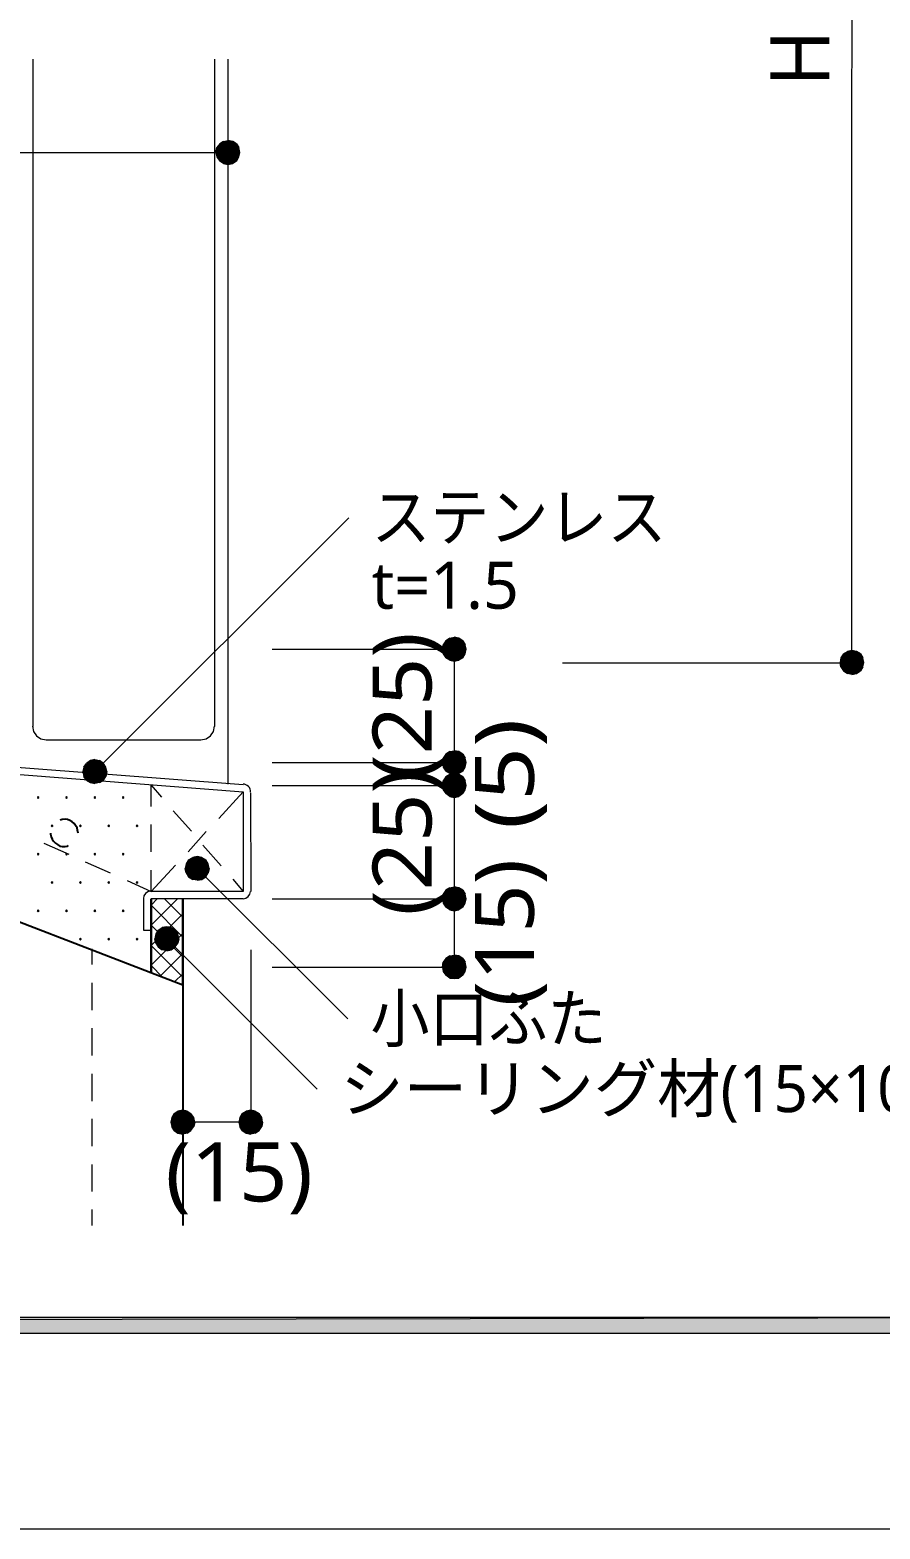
# Model space of a CAD drawing. Header units: millimetres. Extents: x 0 to 420, y 0 to 297.
# Drawn here: x 336.4 to 373.9, y 157 to 223.1 of the extents above; entities that cross this region are included whole.
import ezdxf
from ezdxf.enums import TextEntityAlignment as Align

# ---------------------------------------------------------------- set-up
doc = ezdxf.new("R2010")
doc.units = ezdxf.units.MM
doc.styles.add('kst32b', font='NotoSansJP-Variable.ttf')

msp = doc.modelspace()

# ---------------------------------------------------------------- hatches: boundary and pattern name
h = msp.add_hatch(color=7)
h.paths.add_polyline_path([(344.805, 218.038), (344.678, 217.868), (345.165, 217.657), (344.805, 218.038)])
h.paths.add_polyline_path([(344.678, 217.868), (345.165, 217.657), (344.636, 217.657), (344.678, 217.868)])
h.paths.add_polyline_path([(345.165, 217.657), (344.636, 217.657), (344.678, 217.466), (345.165, 217.657)])
h = msp.add_hatch(color=7)
h.paths.add_polyline_path([(345.377, 218.144), (345.165, 218.186), (345.165, 217.657), (345.377, 218.144)])
h.paths.add_polyline_path([(345.165, 218.186), (345.165, 217.657), (344.974, 218.144), (345.165, 218.186)])
h.paths.add_polyline_path([(345.165, 217.657), (344.974, 218.144), (344.805, 218.038), (345.165, 217.657)])
h = msp.add_hatch(color=7)
h.paths.add_polyline_path([(345.694, 217.657), (345.652, 217.868), (345.165, 217.657), (345.694, 217.657)])
h.paths.add_polyline_path([(345.652, 217.868), (345.165, 217.657), (345.546, 218.038), (345.652, 217.868)])
h.paths.add_polyline_path([(345.165, 217.657), (345.546, 218.038), (345.377, 218.144), (345.165, 217.657)])
h = msp.add_hatch(color=7)
h.paths.add_polyline_path([(344.678, 217.466), (344.805, 217.276), (345.165, 217.657), (344.678, 217.466)])
h.paths.add_polyline_path([(344.805, 217.276), (345.165, 217.657), (344.974, 217.17), (344.805, 217.276)])
h.paths.add_polyline_path([(345.165, 217.657), (344.974, 217.17), (345.165, 217.128), (345.165, 217.657)])
h = msp.add_hatch(color=7)
h.paths.add_polyline_path([(345.165, 217.128), (345.377, 217.17), (345.165, 217.657), (345.165, 217.128)])
h.paths.add_polyline_path([(345.377, 217.17), (345.165, 217.657), (345.546, 217.276), (345.377, 217.17)])
h.paths.add_polyline_path([(345.165, 217.657), (345.546, 217.276), (345.652, 217.466), (345.165, 217.657)])
for points in [[(345.652, 217.466), (345.694, 217.657), (345.165, 217.657), (345.652, 217.466)], [(355.621, 195.559), (355.663, 195.771), (355.134, 195.771), (355.621, 195.559)], [(372.872, 195.665), (372.66, 195.707), (372.66, 195.178), (372.872, 195.665)], [(339.788, 190.563), (339.683, 190.733), (339.302, 190.373), (339.788, 190.563)], [(355.621, 190.563), (355.663, 190.775), (355.134, 190.775), (355.621, 190.563)], [(355.621, 189.569), (355.663, 189.759), (355.134, 189.759), (355.621, 189.569)], [(336.804, 189.272), (336.783, 189.251), (336.762, 189.23), (336.783, 189.209), (336.804, 189.188), (336.825, 189.209), (336.846, 189.23), (336.825, 189.251), (336.804, 189.272)], [(338.053, 189.272), (338.032, 189.251), (338.011, 189.23), (338.032, 189.209), (338.053, 189.188), (338.074, 189.209), (338.095, 189.23), (338.074, 189.251), (338.053, 189.272)], [(339.302, 189.272), (339.28, 189.251), (339.259, 189.23), (339.28, 189.209), (339.302, 189.188), (339.323, 189.209), (339.344, 189.23), (339.323, 189.251), (339.302, 189.272)], [(340.551, 189.272), (340.529, 189.251), (340.508, 189.23), (340.529, 189.209), (340.551, 189.188), (340.572, 189.209), (340.593, 189.23), (340.572, 189.251), (340.551, 189.272)], [(337.418, 188.023), (337.397, 188.002), (337.376, 187.981), (337.397, 187.96), (337.418, 187.939), (337.439, 187.96), (337.46, 187.981), (337.439, 188.002), (337.418, 188.023)], [(338.667, 188.023), (338.646, 188.002), (338.624, 187.981), (338.646, 187.96), (338.667, 187.939), (338.688, 187.96), (338.709, 187.981), (338.688, 188.002), (338.667, 188.023)], [(339.916, 188.023), (339.894, 188.002), (339.873, 187.981), (339.894, 187.96), (339.916, 187.939), (339.937, 187.96), (339.958, 187.981), (339.937, 188.002), (339.916, 188.023)], [(341.164, 188.023), (341.143, 188.002), (341.122, 187.981), (341.143, 187.96), (341.164, 187.939), (341.186, 187.96), (341.207, 187.981), (341.186, 188.002), (341.164, 188.023)], [(336.804, 186.775), (336.783, 186.754), (336.762, 186.732), (336.783, 186.711), (336.804, 186.69), (336.825, 186.711), (336.846, 186.732), (336.825, 186.754), (336.804, 186.775)], [(338.053, 186.775), (338.032, 186.754), (338.011, 186.732), (338.032, 186.711), (338.053, 186.69), (338.074, 186.711), (338.095, 186.732), (338.074, 186.754), (338.053, 186.775)], [(339.302, 186.775), (339.28, 186.754), (339.259, 186.732), (339.28, 186.711), (339.302, 186.69), (339.323, 186.711), (339.344, 186.732), (339.323, 186.754), (339.302, 186.775)], [(340.551, 186.775), (340.529, 186.754), (340.508, 186.732), (340.529, 186.711), (340.551, 186.69), (340.572, 186.711), (340.593, 186.732), (340.572, 186.754), (340.551, 186.775)], [(344.022, 185.611), (344.191, 185.737), (343.81, 186.097), (344.022, 185.611)], [(337.418, 185.526), (337.397, 185.505), (337.376, 185.483), (337.397, 185.462), (337.418, 185.441), (337.439, 185.462), (337.46, 185.483), (337.439, 185.505), (337.418, 185.526)], [(338.667, 185.526), (338.646, 185.505), (338.624, 185.483), (338.646, 185.462), (338.667, 185.441), (338.688, 185.462), (338.709, 185.483), (338.688, 185.505), (338.667, 185.526)], [(339.916, 185.526), (339.894, 185.505), (339.873, 185.483), (339.894, 185.462), (339.916, 185.441), (339.937, 185.462), (339.958, 185.483), (339.937, 185.505), (339.916, 185.526)], [(341.164, 185.526), (341.143, 185.505), (341.122, 185.483), (341.143, 185.462), (341.164, 185.441), (341.186, 185.462), (341.207, 185.483), (341.186, 185.505), (341.164, 185.526)], [(355.621, 184.573), (355.663, 184.764), (355.134, 184.764), (355.621, 184.573)], [(336.804, 184.277), (336.783, 184.256), (336.762, 184.235), (336.783, 184.213), (336.804, 184.192), (336.825, 184.213), (336.846, 184.235), (336.825, 184.256), (336.804, 184.277)], [(338.053, 184.277), (338.032, 184.256), (338.011, 184.235), (338.032, 184.213), (338.053, 184.192), (338.074, 184.213), (338.095, 184.235), (338.074, 184.256), (338.053, 184.277)], [(339.302, 184.277), (339.28, 184.256), (339.259, 184.235), (339.28, 184.213), (339.302, 184.192), (339.323, 184.213), (339.344, 184.235), (339.323, 184.256), (339.302, 184.277)], [(340.551, 184.277), (340.529, 184.256), (340.508, 184.235), (340.529, 184.213), (340.551, 184.192), (340.572, 184.213), (340.593, 184.235), (340.572, 184.256), (340.551, 184.277)], [(338.667, 183.028), (338.646, 183.007), (338.624, 182.986), (338.646, 182.965), (338.667, 182.944), (338.688, 182.965), (338.709, 182.986), (338.688, 183.007), (338.667, 183.028)], [(339.916, 183.028), (339.894, 183.007), (339.873, 182.986), (339.894, 182.965), (339.916, 182.944), (339.937, 182.965), (339.958, 182.986), (339.937, 183.007), (339.916, 183.028)], [(341.164, 183.028), (341.143, 183.007), (341.122, 182.986), (341.143, 182.965), (341.164, 182.944), (341.186, 182.965), (341.207, 182.986), (341.186, 183.007), (341.164, 183.028)], [(342.667, 182.52), (342.837, 182.647), (342.477, 183.007), (342.667, 182.52)], [(355.621, 181.568), (355.663, 181.758), (355.134, 181.758), (355.621, 181.568)], [(342.688, 175.133), (342.646, 174.921), (343.175, 174.921), (342.688, 175.133)], [(345.694, 175.133), (345.652, 174.921), (346.181, 174.921), (345.694, 175.133)]]:
    msp.add_hatch(color=7).paths.add_polyline_path(points)
h = msp.add_hatch(color=7)
h.paths.add_polyline_path([(355.346, 196.257), (355.134, 196.3), (355.134, 195.771), (355.346, 196.257)])
h.paths.add_polyline_path([(355.134, 196.3), (355.134, 195.771), (354.944, 196.257), (355.134, 196.3)])
h.paths.add_polyline_path([(355.134, 195.771), (354.944, 196.257), (354.775, 196.13), (355.134, 195.771)])
h = msp.add_hatch(color=7)
h.paths.add_polyline_path([(355.663, 195.771), (355.621, 195.961), (355.134, 195.771), (355.663, 195.771)])
h.paths.add_polyline_path([(355.621, 195.961), (355.134, 195.771), (355.515, 196.13), (355.621, 195.961)])
h.paths.add_polyline_path([(355.134, 195.771), (355.515, 196.13), (355.346, 196.257), (355.134, 195.771)])
h = msp.add_hatch(color=7)
h.paths.add_polyline_path([(354.775, 196.13), (354.647, 195.961), (355.134, 195.771), (354.775, 196.13)])
h.paths.add_polyline_path([(354.647, 195.961), (355.134, 195.771), (354.626, 195.771), (354.647, 195.961)])
h.paths.add_polyline_path([(355.134, 195.771), (354.626, 195.771), (354.647, 195.559), (355.134, 195.771)])
h = msp.add_hatch(color=7)
h.paths.add_polyline_path([(354.647, 195.559), (354.775, 195.389), (355.134, 195.771), (354.647, 195.559)])
h.paths.add_polyline_path([(354.775, 195.389), (355.134, 195.771), (354.944, 195.284), (354.775, 195.389)])
h.paths.add_polyline_path([(355.134, 195.771), (354.944, 195.284), (355.134, 195.241), (355.134, 195.771)])
h = msp.add_hatch(color=7)
h.paths.add_polyline_path([(355.134, 195.241), (355.346, 195.284), (355.134, 195.771), (355.134, 195.241)])
h.paths.add_polyline_path([(355.346, 195.284), (355.134, 195.771), (355.515, 195.389), (355.346, 195.284)])
h.paths.add_polyline_path([(355.134, 195.771), (355.515, 195.389), (355.621, 195.559), (355.134, 195.771)])
h = msp.add_hatch(color=7)
h.paths.add_polyline_path([(372.66, 195.707), (372.47, 195.665), (372.66, 195.178), (372.66, 195.707)])
h.paths.add_polyline_path([(372.47, 195.665), (372.66, 195.178), (372.3, 195.559), (372.47, 195.665)])
h.paths.add_polyline_path([(372.66, 195.178), (372.3, 195.559), (372.173, 195.389), (372.66, 195.178)])
h = msp.add_hatch(color=7)
h.paths.add_polyline_path([(373.189, 195.178), (373.147, 195.389), (372.66, 195.178), (373.189, 195.178)])
h.paths.add_polyline_path([(373.147, 195.389), (372.66, 195.178), (373.041, 195.559), (373.147, 195.389)])
h.paths.add_polyline_path([(372.66, 195.178), (373.041, 195.559), (372.872, 195.665), (372.66, 195.178)])
h = msp.add_hatch(color=7)
h.paths.add_polyline_path([(372.173, 195.389), (372.152, 195.178), (372.66, 195.178), (372.173, 195.389)])
h.paths.add_polyline_path([(372.152, 195.178), (372.66, 195.178), (372.173, 194.987), (372.152, 195.178)])
h.paths.add_polyline_path([(372.66, 195.178), (372.173, 194.987), (372.3, 194.818), (372.66, 195.178)])
h = msp.add_hatch(color=7)
h.paths.add_polyline_path([(372.3, 194.818), (372.47, 194.691), (372.66, 195.178), (372.3, 194.818)])
h.paths.add_polyline_path([(372.47, 194.691), (372.66, 195.178), (372.66, 194.649), (372.47, 194.691)])
h.paths.add_polyline_path([(372.66, 195.178), (372.66, 194.649), (372.872, 194.691), (372.66, 195.178)])
h = msp.add_hatch(color=7)
h.paths.add_polyline_path([(372.872, 194.691), (373.041, 194.818), (372.66, 195.178), (372.872, 194.691)])
h.paths.add_polyline_path([(373.041, 194.818), (372.66, 195.178), (373.147, 194.987), (373.041, 194.818)])
h.paths.add_polyline_path([(372.66, 195.178), (373.147, 194.987), (373.189, 195.178), (372.66, 195.178)])
h = msp.add_hatch(color=7)
h.paths.add_polyline_path([(354.775, 191.135), (354.647, 190.966), (355.134, 190.775), (354.775, 191.135)])
h.paths.add_polyline_path([(354.647, 190.966), (355.134, 190.775), (354.626, 190.775), (354.647, 190.966)])
h.paths.add_polyline_path([(355.134, 190.775), (354.626, 190.775), (354.647, 190.563), (355.134, 190.775)])
h = msp.add_hatch(color=7)
h.paths.add_polyline_path([(355.346, 191.262), (355.134, 191.283), (355.134, 190.775), (355.346, 191.262)])
h.paths.add_polyline_path([(355.134, 191.283), (355.134, 190.775), (354.944, 191.262), (355.134, 191.283)])
h.paths.add_polyline_path([(355.134, 190.775), (354.944, 191.262), (354.775, 191.135), (355.134, 190.775)])
h = msp.add_hatch(color=7)
h.paths.add_polyline_path([(355.663, 190.775), (355.621, 190.966), (355.134, 190.775), (355.663, 190.775)])
h.paths.add_polyline_path([(355.621, 190.966), (355.134, 190.775), (355.515, 191.135), (355.621, 190.966)])
h.paths.add_polyline_path([(355.134, 190.775), (355.515, 191.135), (355.346, 191.262), (355.134, 190.775)])
h = msp.add_hatch(color=7)
h.paths.add_polyline_path([(339.111, 190.86), (338.942, 190.733), (339.302, 190.373), (339.111, 190.86)])
h.paths.add_polyline_path([(338.942, 190.733), (339.302, 190.373), (338.815, 190.563), (338.942, 190.733)])
h.paths.add_polyline_path([(339.302, 190.373), (338.815, 190.563), (338.772, 190.373), (339.302, 190.373)])
h = msp.add_hatch(color=7)
h.paths.add_polyline_path([(338.772, 190.373), (338.815, 190.161), (339.302, 190.373), (338.772, 190.373)])
h.paths.add_polyline_path([(338.815, 190.161), (339.302, 190.373), (338.942, 189.992), (338.815, 190.161)])
h.paths.add_polyline_path([(339.302, 190.373), (338.942, 189.992), (339.111, 189.886), (339.302, 190.373)])
h = msp.add_hatch(color=7)
h.paths.add_polyline_path([(339.683, 190.733), (339.513, 190.86), (339.302, 190.373), (339.683, 190.733)])
h.paths.add_polyline_path([(339.513, 190.86), (339.302, 190.373), (339.302, 190.902), (339.513, 190.86)])
h.paths.add_polyline_path([(339.302, 190.373), (339.302, 190.902), (339.111, 190.86), (339.302, 190.373)])
h = msp.add_hatch(color=7)
h.paths.add_polyline_path([(339.111, 189.886), (339.302, 189.844), (339.302, 190.373), (339.111, 189.886)])
h.paths.add_polyline_path([(339.302, 189.844), (339.302, 190.373), (339.513, 189.886), (339.302, 189.844)])
h.paths.add_polyline_path([(339.302, 190.373), (339.513, 189.886), (339.683, 189.992), (339.302, 190.373)])
h = msp.add_hatch(color=7)
h.paths.add_polyline_path([(339.683, 189.992), (339.788, 190.161), (339.302, 190.373), (339.683, 189.992)])
h.paths.add_polyline_path([(339.788, 190.161), (339.302, 190.373), (339.831, 190.373), (339.788, 190.161)])
h.paths.add_polyline_path([(339.302, 190.373), (339.831, 190.373), (339.788, 190.563), (339.302, 190.373)])
h = msp.add_hatch(color=7)
h.paths.add_polyline_path([(354.647, 190.563), (354.775, 190.394), (355.134, 190.775), (354.647, 190.563)])
h.paths.add_polyline_path([(354.775, 190.394), (355.134, 190.775), (354.944, 190.288), (354.775, 190.394)])
h.paths.add_polyline_path([(355.134, 190.775), (354.944, 190.288), (355.134, 190.246), (355.134, 190.775)])
h = msp.add_hatch(color=7)
h.paths.add_polyline_path([(355.346, 190.246), (355.134, 190.288), (355.134, 189.759), (355.346, 190.246)])
h.paths.add_polyline_path([(355.134, 190.288), (355.134, 189.759), (354.944, 190.246), (355.134, 190.288)])
h.paths.add_polyline_path([(355.134, 189.759), (354.944, 190.246), (354.775, 190.14), (355.134, 189.759)])
h = msp.add_hatch(color=7)
h.paths.add_polyline_path([(355.134, 190.246), (355.346, 190.288), (355.134, 190.775), (355.134, 190.246)])
h.paths.add_polyline_path([(355.346, 190.288), (355.134, 190.775), (355.515, 190.394), (355.346, 190.288)])
h.paths.add_polyline_path([(355.134, 190.775), (355.515, 190.394), (355.621, 190.563), (355.134, 190.775)])
h = msp.add_hatch(color=7)
h.paths.add_polyline_path([(354.775, 190.14), (354.647, 189.971), (355.134, 189.759), (354.775, 190.14)])
h.paths.add_polyline_path([(354.647, 189.971), (355.134, 189.759), (354.626, 189.759), (354.647, 189.971)])
h.paths.add_polyline_path([(355.134, 189.759), (354.626, 189.759), (354.647, 189.569), (355.134, 189.759)])
h = msp.add_hatch(color=7)
h.paths.add_polyline_path([(354.647, 189.569), (354.775, 189.399), (355.134, 189.759), (354.647, 189.569)])
h.paths.add_polyline_path([(354.775, 189.399), (355.134, 189.759), (354.944, 189.272), (354.775, 189.399)])
h.paths.add_polyline_path([(355.134, 189.759), (354.944, 189.272), (355.134, 189.23), (355.134, 189.759)])
h = msp.add_hatch(color=7)
h.paths.add_polyline_path([(355.663, 189.759), (355.621, 189.971), (355.134, 189.759), (355.663, 189.759)])
h.paths.add_polyline_path([(355.621, 189.971), (355.134, 189.759), (355.515, 190.14), (355.621, 189.971)])
h.paths.add_polyline_path([(355.134, 189.759), (355.515, 190.14), (355.346, 190.246), (355.134, 189.759)])
h = msp.add_hatch(color=7)
h.paths.add_polyline_path([(355.134, 189.23), (355.346, 189.272), (355.134, 189.759), (355.134, 189.23)])
h.paths.add_polyline_path([(355.346, 189.272), (355.134, 189.759), (355.515, 189.399), (355.346, 189.272)])
h.paths.add_polyline_path([(355.134, 189.759), (355.515, 189.399), (355.621, 189.569), (355.134, 189.759)])
h = msp.add_hatch(color=7)
h.paths.add_polyline_path([(343.323, 186.309), (343.281, 186.097), (343.81, 186.097), (343.323, 186.309)])
h.paths.add_polyline_path([(343.281, 186.097), (343.81, 186.097), (343.323, 185.907), (343.281, 186.097)])
h.paths.add_polyline_path([(343.81, 186.097), (343.323, 185.907), (343.429, 185.737), (343.81, 186.097)])
h = msp.add_hatch(color=7)
h.paths.add_polyline_path([(343.81, 186.626), (343.62, 186.584), (343.81, 186.097), (343.81, 186.626)])
h.paths.add_polyline_path([(343.62, 186.584), (343.81, 186.097), (343.429, 186.478), (343.62, 186.584)])
h.paths.add_polyline_path([(343.81, 186.097), (343.429, 186.478), (343.323, 186.309), (343.81, 186.097)])
h = msp.add_hatch(color=7)
h.paths.add_polyline_path([(344.297, 186.309), (344.191, 186.478), (343.81, 186.097), (344.297, 186.309)])
h.paths.add_polyline_path([(344.191, 186.478), (343.81, 186.097), (344.022, 186.584), (344.191, 186.478)])
h.paths.add_polyline_path([(343.81, 186.097), (344.022, 186.584), (343.81, 186.626), (343.81, 186.097)])
h = msp.add_hatch(color=7)
h.paths.add_polyline_path([(344.191, 185.737), (344.297, 185.907), (343.81, 186.097), (344.191, 185.737)])
h.paths.add_polyline_path([(344.297, 185.907), (343.81, 186.097), (344.339, 186.097), (344.297, 185.907)])
h.paths.add_polyline_path([(343.81, 186.097), (344.339, 186.097), (344.297, 186.309), (343.81, 186.097)])
h = msp.add_hatch(color=7)
h.paths.add_polyline_path([(343.429, 185.737), (343.62, 185.611), (343.81, 186.097), (343.429, 185.737)])
h.paths.add_polyline_path([(343.62, 185.611), (343.81, 186.097), (343.81, 185.589), (343.62, 185.611)])
h.paths.add_polyline_path([(343.81, 186.097), (343.81, 185.589), (344.022, 185.611), (343.81, 186.097)])
h = msp.add_hatch(color=7)
h.paths.add_polyline_path([(354.775, 185.145), (354.647, 184.975), (355.134, 184.764), (354.775, 185.145)])
h.paths.add_polyline_path([(354.647, 184.975), (355.134, 184.764), (354.626, 184.764), (354.647, 184.975)])
h.paths.add_polyline_path([(355.134, 184.764), (354.626, 184.764), (354.647, 184.573), (355.134, 184.764)])
h = msp.add_hatch(color=7)
h.paths.add_polyline_path([(355.346, 185.251), (355.134, 185.293), (355.134, 184.764), (355.346, 185.251)])
h.paths.add_polyline_path([(355.134, 185.293), (355.134, 184.764), (354.944, 185.251), (355.134, 185.293)])
h.paths.add_polyline_path([(355.134, 184.764), (354.944, 185.251), (354.775, 185.145), (355.134, 184.764)])
h = msp.add_hatch(color=7)
h.paths.add_polyline_path([(355.663, 184.764), (355.621, 184.975), (355.134, 184.764), (355.663, 184.764)])
h.paths.add_polyline_path([(355.621, 184.975), (355.134, 184.764), (355.515, 185.145), (355.621, 184.975)])
h.paths.add_polyline_path([(355.134, 184.764), (355.515, 185.145), (355.346, 185.251), (355.134, 184.764)])
h = msp.add_hatch(color=7)
h.paths.add_polyline_path([(354.647, 184.573), (354.775, 184.404), (355.134, 184.764), (354.647, 184.573)])
h.paths.add_polyline_path([(354.775, 184.404), (355.134, 184.764), (354.944, 184.277), (354.775, 184.404)])
h.paths.add_polyline_path([(355.134, 184.764), (354.944, 184.277), (355.134, 184.235), (355.134, 184.764)])
h = msp.add_hatch(color=7)
h.paths.add_polyline_path([(355.134, 184.235), (355.346, 184.277), (355.134, 184.764), (355.134, 184.235)])
h.paths.add_polyline_path([(355.346, 184.277), (355.134, 184.764), (355.515, 184.404), (355.346, 184.277)])
h.paths.add_polyline_path([(355.134, 184.764), (355.515, 184.404), (355.621, 184.573), (355.134, 184.764)])
h = msp.add_hatch(color=7)
h.paths.add_polyline_path([(341.99, 183.219), (341.947, 183.007), (342.477, 183.007), (341.99, 183.219)])
h.paths.add_polyline_path([(341.947, 183.007), (342.477, 183.007), (341.99, 182.816), (341.947, 183.007)])
h.paths.add_polyline_path([(342.477, 183.007), (341.99, 182.816), (342.096, 182.647), (342.477, 183.007)])
h = msp.add_hatch(color=7)
h.paths.add_polyline_path([(342.477, 183.536), (342.265, 183.494), (342.477, 183.007), (342.477, 183.536)])
h.paths.add_polyline_path([(342.265, 183.494), (342.477, 183.007), (342.096, 183.388), (342.265, 183.494)])
h.paths.add_polyline_path([(342.477, 183.007), (342.096, 183.388), (341.99, 183.219), (342.477, 183.007)])
h = msp.add_hatch(color=7)
h.paths.add_polyline_path([(342.096, 182.647), (342.265, 182.52), (342.477, 183.007), (342.096, 182.647)])
h.paths.add_polyline_path([(342.265, 182.52), (342.477, 183.007), (342.477, 182.478), (342.265, 182.52)])
h.paths.add_polyline_path([(342.477, 183.007), (342.477, 182.478), (342.667, 182.52), (342.477, 183.007)])
h = msp.add_hatch(color=7)
h.paths.add_polyline_path([(342.963, 183.219), (342.837, 183.388), (342.477, 183.007), (342.963, 183.219)])
h.paths.add_polyline_path([(342.837, 183.388), (342.477, 183.007), (342.667, 183.494), (342.837, 183.388)])
h.paths.add_polyline_path([(342.477, 183.007), (342.667, 183.494), (342.477, 183.536), (342.477, 183.007)])
h = msp.add_hatch(color=7)
h.paths.add_polyline_path([(342.837, 182.647), (342.963, 182.816), (342.477, 183.007), (342.837, 182.647)])
h.paths.add_polyline_path([(342.963, 182.816), (342.477, 183.007), (343.006, 183.007), (342.963, 182.816)])
h.paths.add_polyline_path([(342.477, 183.007), (343.006, 183.007), (342.963, 183.219), (342.477, 183.007)])
h = msp.add_hatch(color=7)
h.paths.add_polyline_path([(354.775, 182.139), (354.647, 181.97), (355.134, 181.758), (354.775, 182.139)])
h.paths.add_polyline_path([(354.647, 181.97), (355.134, 181.758), (354.626, 181.758), (354.647, 181.97)])
h.paths.add_polyline_path([(355.134, 181.758), (354.626, 181.758), (354.647, 181.568), (355.134, 181.758)])
h = msp.add_hatch(color=7)
h.paths.add_polyline_path([(354.647, 181.568), (354.775, 181.398), (355.134, 181.758), (354.647, 181.568)])
h.paths.add_polyline_path([(354.775, 181.398), (355.134, 181.758), (354.944, 181.271), (354.775, 181.398)])
h.paths.add_polyline_path([(355.134, 181.758), (354.944, 181.271), (355.134, 181.25), (355.134, 181.758)])
h = msp.add_hatch(color=7)
h.paths.add_polyline_path([(355.346, 182.245), (355.134, 182.287), (355.134, 181.758), (355.346, 182.245)])
h.paths.add_polyline_path([(355.134, 182.287), (355.134, 181.758), (354.944, 182.245), (355.134, 182.287)])
h.paths.add_polyline_path([(355.134, 181.758), (354.944, 182.245), (354.775, 182.139), (355.134, 181.758)])
h = msp.add_hatch(color=7)
h.paths.add_polyline_path([(355.663, 181.758), (355.621, 181.97), (355.134, 181.758), (355.663, 181.758)])
h.paths.add_polyline_path([(355.621, 181.97), (355.134, 181.758), (355.515, 182.139), (355.621, 181.97)])
h.paths.add_polyline_path([(355.134, 181.758), (355.515, 182.139), (355.346, 182.245), (355.134, 181.758)])
h = msp.add_hatch(color=7)
h.paths.add_polyline_path([(355.134, 181.25), (355.346, 181.271), (355.134, 181.758), (355.134, 181.25)])
h.paths.add_polyline_path([(355.346, 181.271), (355.134, 181.758), (355.515, 181.398), (355.346, 181.271)])
h.paths.add_polyline_path([(355.134, 181.758), (355.515, 181.398), (355.621, 181.568), (355.134, 181.758)])
h = msp.add_hatch(color=7)
h.paths.add_polyline_path([(343.175, 175.45), (342.963, 175.408), (343.175, 174.921), (343.175, 175.45)])
h.paths.add_polyline_path([(342.963, 175.408), (343.175, 174.921), (342.794, 175.302), (342.963, 175.408)])
h.paths.add_polyline_path([(343.175, 174.921), (342.794, 175.302), (342.688, 175.133), (343.175, 174.921)])
h = msp.add_hatch(color=7)
h.paths.add_polyline_path([(343.662, 175.133), (343.535, 175.302), (343.175, 174.921), (343.662, 175.133)])
h.paths.add_polyline_path([(343.535, 175.302), (343.175, 174.921), (343.366, 175.408), (343.535, 175.302)])
h.paths.add_polyline_path([(343.175, 174.921), (343.366, 175.408), (343.175, 175.45), (343.175, 174.921)])
h = msp.add_hatch(color=7)
h.paths.add_polyline_path([(343.535, 174.561), (343.662, 174.731), (343.175, 174.921), (343.535, 174.561)])
h.paths.add_polyline_path([(343.662, 174.731), (343.175, 174.921), (343.704, 174.921), (343.662, 174.731)])
h.paths.add_polyline_path([(343.175, 174.921), (343.704, 174.921), (343.662, 175.133), (343.175, 174.921)])
h = msp.add_hatch(color=7)
h.paths.add_polyline_path([(346.181, 175.45), (345.969, 175.408), (346.181, 174.921), (346.181, 175.45)])
h.paths.add_polyline_path([(345.969, 175.408), (346.181, 174.921), (345.8, 175.302), (345.969, 175.408)])
h.paths.add_polyline_path([(346.181, 174.921), (345.8, 175.302), (345.694, 175.133), (346.181, 174.921)])
h = msp.add_hatch(color=7)
h.paths.add_polyline_path([(346.668, 175.133), (346.541, 175.302), (346.181, 174.921), (346.668, 175.133)])
h.paths.add_polyline_path([(346.541, 175.302), (346.181, 174.921), (346.371, 175.408), (346.541, 175.302)])
h.paths.add_polyline_path([(346.181, 174.921), (346.371, 175.408), (346.181, 175.45), (346.181, 174.921)])
h = msp.add_hatch(color=7)
h.paths.add_polyline_path([(346.541, 174.561), (346.668, 174.731), (346.181, 174.921), (346.541, 174.561)])
h.paths.add_polyline_path([(346.668, 174.731), (346.181, 174.921), (346.689, 174.921), (346.668, 174.731)])
h.paths.add_polyline_path([(346.181, 174.921), (346.689, 174.921), (346.668, 175.133), (346.181, 174.921)])
h = msp.add_hatch(color=7)
h.paths.add_polyline_path([(342.646, 174.921), (342.688, 174.731), (343.175, 174.921), (342.646, 174.921)])
h.paths.add_polyline_path([(342.688, 174.731), (343.175, 174.921), (342.794, 174.561), (342.688, 174.731)])
h.paths.add_polyline_path([(343.175, 174.921), (342.794, 174.561), (342.963, 174.434), (343.175, 174.921)])
h = msp.add_hatch(color=7)
h.paths.add_polyline_path([(342.963, 174.434), (343.175, 174.392), (343.175, 174.921), (342.963, 174.434)])
h.paths.add_polyline_path([(343.175, 174.392), (343.175, 174.921), (343.366, 174.434), (343.175, 174.392)])
h.paths.add_polyline_path([(343.175, 174.921), (343.366, 174.434), (343.535, 174.561), (343.175, 174.921)])
h = msp.add_hatch(color=7)
h.paths.add_polyline_path([(345.652, 174.921), (345.694, 174.731), (346.181, 174.921), (345.652, 174.921)])
h.paths.add_polyline_path([(345.694, 174.731), (346.181, 174.921), (345.8, 174.561), (345.694, 174.731)])
h.paths.add_polyline_path([(346.181, 174.921), (345.8, 174.561), (345.969, 174.434), (346.181, 174.921)])
h = msp.add_hatch(color=7)
h.paths.add_polyline_path([(345.969, 174.434), (346.181, 174.392), (346.181, 174.921), (345.969, 174.434)])
h.paths.add_polyline_path([(346.181, 174.392), (346.181, 174.921), (346.371, 174.434), (346.181, 174.392)])
h.paths.add_polyline_path([(346.181, 174.921), (346.371, 174.434), (346.541, 174.561), (346.181, 174.921)])
h = msp.add_hatch(color=7)
h.paths.add_polyline_path([(394.166, 165.629), (394.166, 166.328), (26.183, 165.629), (394.166, 165.629)])
h.paths.add_polyline_path([(394.166, 166.328), (26.183, 165.629), (26.183, 166.328), (394.166, 166.328)])

# ---------------------------------------------------------------- linework, layer by layer
at = {"lineweight": 13}
for points in [[(372.66, 195.157), (372.682, 247.565)], [(336.571, 221.763), (336.571, 192.363)], [(344.572, 221.763), (344.572, 192.363)], [(345.165, 221.763), (345.165, 189.823)], [(320.167, 217.657), (325.162, 217.657), (345.165, 217.657)], [(339.302, 190.373), (350.499, 201.549)], [(347.112, 195.771), (355.134, 195.771)], [(355.134, 195.771), (355.134, 190.775), (355.134, 189.759), (355.134, 184.764), (355.134, 181.758)], [(359.918, 195.157), (372.66, 195.157)], [(336.55, 192.373), (336.597, 192.138), (336.727, 191.947), (336.918, 191.817), (337.153, 191.77)], [(343.969, 191.77), (344.204, 191.817), (344.395, 191.947), (344.525, 192.138), (344.572, 192.373)], [(337.164, 191.77), (343.979, 191.77)], [(333.142, 190.458), (345.842, 189.484)], [(333.163, 190.775), (345.842, 189.801)], [(347.112, 190.775), (355.134, 190.775)], [(341.778, 188.828), (341.778, 189.78)], [(341.778, 189.78), (342.244, 189.251)], [(346.159, 189.469), (346.157, 189.537), (346.141, 189.603), (346.113, 189.663), (346.072, 189.718), (346.021, 189.762), (345.963, 189.795), (345.899, 189.816), (345.832, 189.823)], [(347.112, 189.759), (355.134, 189.759)], [(344.763, 188.299), (345.842, 189.484), (345.842, 185.081)], [(346.16, 189.442), (346.181, 185.081)], [(342.752, 188.637), (343.556, 187.748)], [(341.778, 186.838), (341.778, 188.045)], [(343.408, 186.838), (344.212, 187.727)], [(337.058, 187.219), (338.159, 186.732)], [(344.064, 187.134), (344.869, 186.224)], [(338.878, 186.394), (339.979, 185.907)], [(341.778, 185.081), (342.858, 186.246)], [(341.778, 185.081), (341.778, 186.034)], [(343.81, 186.097), (350.456, 179.472)], [(345.377, 185.632), (345.842, 185.081)], [(340.72, 185.568), (341.778, 185.081)], [(341.768, 185.102), (341.64, 185.077), (341.536, 185.006), (341.465, 184.902), (341.44, 184.774)], [(345.842, 185.081), (341.778, 185.081)], [(345.832, 184.764), (345.959, 184.79), (346.064, 184.86), (346.134, 184.964), (346.16, 185.092)], [(341.778, 183.367), (341.461, 183.367), (341.461, 184.764)], [(345.842, 184.764), (341.778, 184.764)], [(341.778, 184.489), (342.053, 184.764)], [(341.778, 183.6), (342.942, 184.764)], [(343.175, 183.071), (341.778, 184.489)], [(343.175, 183.959), (342.371, 184.764)], [(347.112, 184.764), (355.134, 184.764)], [(341.778, 182.711), (343.175, 184.108)], [(343.175, 182.203), (341.778, 183.6)], [(341.778, 181.843), (343.175, 183.24)], [(342.477, 183.007), (349.102, 176.382)], [(339.175, 182.562), (339.175, 181.864)], [(343.175, 181.314), (341.778, 182.711)], [(342.18, 181.356), (343.175, 182.351)], [(346.181, 182.52), (346.181, 174.9)], [(342.286, 181.314), (341.778, 181.822)], [(347.112, 181.758), (355.134, 181.758)], [(339.175, 181.06), (339.175, 179.853)], [(342.815, 181.102), (343.175, 181.462)], [(339.175, 179.07), (339.175, 177.863)], [(339.175, 177.059), (339.175, 175.853)], [(339.175, 175.069), (339.175, 173.863)], [(346.181, 174.921), (343.175, 174.921)], [(339.175, 173.059), (339.175, 171.873)], [(339.175, 171.069), (339.175, 170.371)], [(394.166, 156.993), (26.183, 156.993)]]:
    msp.add_lwpolyline(points, dxfattribs=at)
at = {"lineweight": 0}
for points in [[(344.805, 218.038), (344.678, 217.868), (345.165, 217.657)], [(345.165, 217.657), (344.974, 218.144), (344.805, 218.038)], [(345.165, 218.186), (345.165, 217.657), (344.974, 218.144)], [(345.377, 218.144), (345.165, 218.186), (345.165, 217.657)], [(345.165, 217.657), (345.546, 218.038), (345.377, 218.144)], [(345.652, 217.868), (345.165, 217.657), (345.546, 218.038)], [(344.678, 217.868), (345.165, 217.657), (344.636, 217.657)], [(345.165, 217.657), (344.636, 217.657), (344.678, 217.466)], [(344.678, 217.466), (344.805, 217.276), (345.165, 217.657)], [(344.805, 217.276), (345.165, 217.657), (344.974, 217.17)], [(345.165, 217.657), (344.974, 217.17), (345.165, 217.128)], [(345.694, 217.657), (345.652, 217.868), (345.165, 217.657)], [(345.165, 217.128), (345.377, 217.17), (345.165, 217.657)], [(345.377, 217.17), (345.165, 217.657), (345.546, 217.276)], [(345.165, 217.657), (345.546, 217.276), (345.652, 217.466)], [(345.652, 217.466), (345.694, 217.657), (345.165, 217.657)], [(355.134, 195.771), (354.944, 196.257), (354.775, 196.13)], [(355.134, 196.3), (355.134, 195.771), (354.944, 196.257)], [(355.346, 196.257), (355.134, 196.3), (355.134, 195.771)], [(355.134, 195.771), (355.515, 196.13), (355.346, 196.257)], [(354.647, 195.961), (355.134, 195.771), (354.626, 195.771)], [(355.134, 195.771), (354.626, 195.771), (354.647, 195.559)], [(354.775, 196.13), (354.647, 195.961), (355.134, 195.771)], [(354.647, 195.559), (354.775, 195.389), (355.134, 195.771)], [(354.775, 195.389), (355.134, 195.771), (354.944, 195.284)], [(355.134, 195.771), (354.944, 195.284), (355.134, 195.241)], [(355.621, 195.961), (355.134, 195.771), (355.515, 196.13)], [(355.663, 195.771), (355.621, 195.961), (355.134, 195.771)], [(355.134, 195.241), (355.346, 195.284), (355.134, 195.771)], [(355.346, 195.284), (355.134, 195.771), (355.515, 195.389)], [(355.134, 195.771), (355.515, 195.389), (355.621, 195.559)], [(355.621, 195.559), (355.663, 195.771), (355.134, 195.771)], [(372.66, 195.178), (372.3, 195.559), (372.173, 195.389)], [(372.47, 195.665), (372.66, 195.178), (372.3, 195.559)], [(372.66, 195.707), (372.47, 195.665), (372.66, 195.178)], [(372.872, 195.665), (372.66, 195.707), (372.66, 195.178)], [(372.66, 195.178), (373.041, 195.559), (372.872, 195.665)], [(373.147, 195.389), (372.66, 195.178), (373.041, 195.559)], [(372.173, 195.389), (372.152, 195.178), (372.66, 195.178)], [(372.152, 195.178), (372.66, 195.178), (372.173, 194.987)], [(372.66, 195.178), (372.173, 194.987), (372.3, 194.818)], [(372.3, 194.818), (372.47, 194.691), (372.66, 195.178)], [(372.47, 194.691), (372.66, 195.178), (372.66, 194.649)], [(373.189, 195.178), (373.147, 195.389), (372.66, 195.178)], [(372.66, 195.178), (372.66, 194.649), (372.872, 194.691)], [(372.872, 194.691), (373.041, 194.818), (372.66, 195.178)], [(373.041, 194.818), (372.66, 195.178), (373.147, 194.987)], [(372.66, 195.178), (373.147, 194.987), (373.189, 195.178)], [(354.647, 190.966), (355.134, 190.775), (354.626, 190.775)], [(354.775, 191.135), (354.647, 190.966), (355.134, 190.775)], [(355.134, 190.775), (354.944, 191.262), (354.775, 191.135)], [(355.134, 191.283), (355.134, 190.775), (354.944, 191.262)], [(355.346, 191.262), (355.134, 191.283), (355.134, 190.775)], [(355.134, 190.775), (355.515, 191.135), (355.346, 191.262)], [(355.621, 190.966), (355.134, 190.775), (355.515, 191.135)], [(355.663, 190.775), (355.621, 190.966), (355.134, 190.775)], [(339.302, 190.373), (338.815, 190.563), (338.772, 190.373)], [(338.772, 190.373), (338.815, 190.161), (339.302, 190.373)], [(338.942, 190.733), (339.302, 190.373), (338.815, 190.563)], [(338.815, 190.161), (339.302, 190.373), (338.942, 189.992)], [(339.111, 190.86), (338.942, 190.733), (339.302, 190.373)], [(339.302, 190.373), (338.942, 189.992), (339.111, 189.886)], [(339.302, 190.373), (339.302, 190.902), (339.111, 190.86)], [(339.111, 189.886), (339.302, 189.844), (339.302, 190.373)], [(339.513, 190.86), (339.302, 190.373), (339.302, 190.902)], [(339.683, 190.733), (339.513, 190.86), (339.302, 190.373)], [(339.788, 190.563), (339.683, 190.733), (339.302, 190.373)], [(339.302, 190.373), (339.831, 190.373), (339.788, 190.563)], [(339.302, 189.844), (339.302, 190.373), (339.513, 189.886)], [(339.302, 190.373), (339.513, 189.886), (339.683, 189.992)], [(339.683, 189.992), (339.788, 190.161), (339.302, 190.373)], [(339.788, 190.161), (339.302, 190.373), (339.831, 190.373)], [(355.134, 190.775), (354.626, 190.775), (354.647, 190.563)], [(354.647, 190.563), (354.775, 190.394), (355.134, 190.775)], [(354.775, 190.394), (355.134, 190.775), (354.944, 190.288)], [(355.134, 190.775), (354.944, 190.288), (355.134, 190.246)], [(355.134, 190.288), (355.134, 189.759), (354.944, 190.246)], [(355.134, 190.246), (355.346, 190.288), (355.134, 190.775)], [(355.346, 190.288), (355.134, 190.775), (355.515, 190.394)], [(355.134, 190.775), (355.515, 190.394), (355.621, 190.563)], [(355.621, 190.563), (355.663, 190.775), (355.134, 190.775)], [(355.346, 190.246), (355.134, 190.288), (355.134, 189.759)], [(354.647, 189.971), (355.134, 189.759), (354.626, 189.759)], [(355.134, 189.759), (354.626, 189.759), (354.647, 189.569)], [(354.775, 190.14), (354.647, 189.971), (355.134, 189.759)], [(354.647, 189.569), (354.775, 189.399), (355.134, 189.759)], [(355.134, 189.759), (354.944, 190.246), (354.775, 190.14)], [(354.775, 189.399), (355.134, 189.759), (354.944, 189.272)], [(355.134, 189.759), (354.944, 189.272), (355.134, 189.23)], [(355.134, 189.759), (355.515, 190.14), (355.346, 190.246)], [(355.621, 189.971), (355.134, 189.759), (355.515, 190.14)], [(355.663, 189.759), (355.621, 189.971), (355.134, 189.759)], [(355.134, 189.23), (355.346, 189.272), (355.134, 189.759)], [(355.346, 189.272), (355.134, 189.759), (355.515, 189.399)], [(355.134, 189.759), (355.515, 189.399), (355.621, 189.569)], [(355.621, 189.569), (355.663, 189.759), (355.134, 189.759)], [(336.804, 189.272), (336.783, 189.251), (336.762, 189.23), (336.783, 189.209), (336.804, 189.188), (336.825, 189.209), (336.846, 189.23), (336.825, 189.251)], [(338.053, 189.272), (338.032, 189.251), (338.011, 189.23), (338.032, 189.209), (338.053, 189.188), (338.074, 189.209), (338.095, 189.23), (338.074, 189.251)], [(339.302, 189.272), (339.28, 189.251), (339.259, 189.23), (339.28, 189.209), (339.302, 189.188), (339.323, 189.209), (339.344, 189.23), (339.323, 189.251)], [(340.551, 189.272), (340.529, 189.251), (340.508, 189.23), (340.529, 189.209), (340.551, 189.188), (340.572, 189.209), (340.593, 189.23), (340.572, 189.251)], [(337.418, 188.023), (337.397, 188.002), (337.376, 187.981), (337.397, 187.96), (337.418, 187.939), (337.439, 187.96), (337.46, 187.981), (337.439, 188.002)], [(338.667, 188.023), (338.646, 188.002), (338.624, 187.981), (338.646, 187.96), (338.667, 187.939), (338.688, 187.96), (338.709, 187.981), (338.688, 188.002)], [(339.916, 188.023), (339.894, 188.002), (339.873, 187.981), (339.894, 187.96), (339.916, 187.939), (339.937, 187.96), (339.958, 187.981), (339.937, 188.002)], [(341.164, 188.023), (341.143, 188.002), (341.122, 187.981), (341.143, 187.96), (341.164, 187.939), (341.186, 187.96), (341.207, 187.981), (341.186, 188.002)], [(336.804, 186.775), (336.783, 186.754), (336.762, 186.732), (336.783, 186.711), (336.804, 186.69), (336.825, 186.711), (336.846, 186.732), (336.825, 186.754)], [(338.053, 186.775), (338.032, 186.754), (338.011, 186.732), (338.032, 186.711), (338.053, 186.69), (338.074, 186.711), (338.095, 186.732), (338.074, 186.754)], [(339.302, 186.775), (339.28, 186.754), (339.259, 186.732), (339.28, 186.711), (339.302, 186.69), (339.323, 186.711), (339.344, 186.732), (339.323, 186.754)], [(340.551, 186.775), (340.529, 186.754), (340.508, 186.732), (340.529, 186.711), (340.551, 186.69), (340.572, 186.711), (340.593, 186.732), (340.572, 186.754)], [(343.323, 186.309), (343.281, 186.097), (343.81, 186.097)], [(343.81, 186.097), (343.429, 186.478), (343.323, 186.309)], [(343.62, 186.584), (343.81, 186.097), (343.429, 186.478)], [(343.81, 186.626), (343.62, 186.584), (343.81, 186.097)], [(343.81, 186.097), (344.022, 186.584), (343.81, 186.626)], [(344.191, 186.478), (343.81, 186.097), (344.022, 186.584)], [(344.297, 186.309), (344.191, 186.478), (343.81, 186.097)], [(343.81, 186.097), (344.339, 186.097), (344.297, 186.309)], [(343.281, 186.097), (343.81, 186.097), (343.323, 185.907)], [(343.81, 186.097), (343.323, 185.907), (343.429, 185.737)], [(343.429, 185.737), (343.62, 185.611), (343.81, 186.097)], [(343.62, 185.611), (343.81, 186.097), (343.81, 185.589)], [(344.191, 185.737), (344.297, 185.907), (343.81, 186.097)], [(344.297, 185.907), (343.81, 186.097), (344.339, 186.097)], [(343.81, 186.097), (343.81, 185.589), (344.022, 185.611)], [(344.022, 185.611), (344.191, 185.737), (343.81, 186.097)], [(337.418, 185.526), (337.397, 185.505), (337.376, 185.483), (337.397, 185.462), (337.418, 185.441), (337.439, 185.462), (337.46, 185.483), (337.439, 185.505)], [(338.667, 185.526), (338.646, 185.505), (338.624, 185.483), (338.646, 185.462), (338.667, 185.441), (338.688, 185.462), (338.709, 185.483), (338.688, 185.505)], [(339.916, 185.526), (339.894, 185.505), (339.873, 185.483), (339.894, 185.462), (339.916, 185.441), (339.937, 185.462), (339.958, 185.483), (339.937, 185.505)], [(341.164, 185.526), (341.143, 185.505), (341.122, 185.483), (341.143, 185.462), (341.164, 185.441), (341.186, 185.462), (341.207, 185.483), (341.186, 185.505)], [(354.647, 184.975), (355.134, 184.764), (354.626, 184.764)], [(354.775, 185.145), (354.647, 184.975), (355.134, 184.764)], [(355.134, 184.764), (354.944, 185.251), (354.775, 185.145)], [(355.134, 185.293), (355.134, 184.764), (354.944, 185.251)], [(355.346, 185.251), (355.134, 185.293), (355.134, 184.764)], [(355.134, 184.764), (355.515, 185.145), (355.346, 185.251)], [(355.621, 184.975), (355.134, 184.764), (355.515, 185.145)], [(355.663, 184.764), (355.621, 184.975), (355.134, 184.764)], [(355.134, 184.764), (354.626, 184.764), (354.647, 184.573)], [(354.647, 184.573), (354.775, 184.404), (355.134, 184.764)], [(354.775, 184.404), (355.134, 184.764), (354.944, 184.277)], [(355.134, 184.764), (354.944, 184.277), (355.134, 184.235)], [(355.134, 184.235), (355.346, 184.277), (355.134, 184.764)], [(355.346, 184.277), (355.134, 184.764), (355.515, 184.404)], [(355.134, 184.764), (355.515, 184.404), (355.621, 184.573)], [(355.621, 184.573), (355.663, 184.764), (355.134, 184.764)], [(336.804, 184.277), (336.783, 184.256), (336.762, 184.235), (336.783, 184.213), (336.804, 184.192), (336.825, 184.213), (336.846, 184.235), (336.825, 184.256)], [(338.053, 184.277), (338.032, 184.256), (338.011, 184.235), (338.032, 184.213), (338.053, 184.192), (338.074, 184.213), (338.095, 184.235), (338.074, 184.256)], [(339.302, 184.277), (339.28, 184.256), (339.259, 184.235), (339.28, 184.213), (339.302, 184.192), (339.323, 184.213), (339.344, 184.235), (339.323, 184.256)], [(340.551, 184.277), (340.529, 184.256), (340.508, 184.235), (340.529, 184.213), (340.551, 184.192), (340.572, 184.213), (340.593, 184.235), (340.572, 184.256)], [(338.667, 183.028), (338.646, 183.007), (338.624, 182.986), (338.646, 182.965), (338.667, 182.944), (338.688, 182.965), (338.709, 182.986), (338.688, 183.007)], [(339.916, 183.028), (339.894, 183.007), (339.873, 182.986), (339.894, 182.965), (339.916, 182.944), (339.937, 182.965), (339.958, 182.986), (339.937, 183.007)], [(341.164, 183.028), (341.143, 183.007), (341.122, 182.986), (341.143, 182.965), (341.164, 182.944), (341.186, 182.965), (341.207, 182.986), (341.186, 183.007)], [(341.99, 183.219), (341.947, 183.007), (342.477, 183.007)], [(341.947, 183.007), (342.477, 183.007), (341.99, 182.816)], [(342.477, 183.007), (342.096, 183.388), (341.99, 183.219)], [(342.477, 183.007), (341.99, 182.816), (342.096, 182.647)], [(342.265, 183.494), (342.477, 183.007), (342.096, 183.388)], [(342.096, 182.647), (342.265, 182.52), (342.477, 183.007)], [(342.477, 183.536), (342.265, 183.494), (342.477, 183.007)], [(342.265, 182.52), (342.477, 183.007), (342.477, 182.478)], [(342.477, 183.007), (342.667, 183.494), (342.477, 183.536)], [(342.837, 183.388), (342.477, 183.007), (342.667, 183.494)], [(342.963, 183.219), (342.837, 183.388), (342.477, 183.007)], [(342.477, 183.007), (343.006, 183.007), (342.963, 183.219)], [(342.837, 182.647), (342.963, 182.816), (342.477, 183.007)], [(342.963, 182.816), (342.477, 183.007), (343.006, 183.007)], [(342.477, 183.007), (342.477, 182.478), (342.667, 182.52)], [(342.667, 182.52), (342.837, 182.647), (342.477, 183.007)], [(354.647, 181.97), (355.134, 181.758), (354.626, 181.758)], [(355.134, 181.758), (354.626, 181.758), (354.647, 181.568)], [(354.775, 182.139), (354.647, 181.97), (355.134, 181.758)], [(354.647, 181.568), (354.775, 181.398), (355.134, 181.758)], [(355.134, 181.758), (354.944, 182.245), (354.775, 182.139)], [(354.775, 181.398), (355.134, 181.758), (354.944, 181.271)], [(355.134, 182.287), (355.134, 181.758), (354.944, 182.245)], [(355.134, 181.758), (354.944, 181.271), (355.134, 181.25)], [(355.346, 182.245), (355.134, 182.287), (355.134, 181.758)], [(355.134, 181.758), (355.515, 182.139), (355.346, 182.245)], [(355.621, 181.97), (355.134, 181.758), (355.515, 182.139)], [(355.663, 181.758), (355.621, 181.97), (355.134, 181.758)], [(355.134, 181.25), (355.346, 181.271), (355.134, 181.758)], [(355.346, 181.271), (355.134, 181.758), (355.515, 181.398)], [(355.134, 181.758), (355.515, 181.398), (355.621, 181.568)], [(355.621, 181.568), (355.663, 181.758), (355.134, 181.758)], [(342.688, 175.133), (342.646, 174.921), (343.175, 174.921)], [(343.175, 174.921), (342.794, 175.302), (342.688, 175.133)], [(342.963, 175.408), (343.175, 174.921), (342.794, 175.302)], [(343.175, 175.45), (342.963, 175.408), (343.175, 174.921)], [(343.175, 174.921), (343.366, 175.408), (343.175, 175.45)], [(343.535, 175.302), (343.175, 174.921), (343.366, 175.408)], [(343.662, 175.133), (343.535, 175.302), (343.175, 174.921)], [(343.175, 174.921), (343.704, 174.921), (343.662, 175.133)], [(345.694, 175.133), (345.652, 174.921), (346.181, 174.921)], [(346.181, 174.921), (345.8, 175.302), (345.694, 175.133)], [(345.969, 175.408), (346.181, 174.921), (345.8, 175.302)], [(346.181, 175.45), (345.969, 175.408), (346.181, 174.921)], [(346.181, 174.921), (346.371, 175.408), (346.181, 175.45)], [(346.541, 175.302), (346.181, 174.921), (346.371, 175.408)], [(346.668, 175.133), (346.541, 175.302), (346.181, 174.921)], [(346.181, 174.921), (346.689, 174.921), (346.668, 175.133)], [(342.646, 174.921), (342.688, 174.731), (343.175, 174.921)], [(342.688, 174.731), (343.175, 174.921), (342.794, 174.561)], [(343.175, 174.921), (342.794, 174.561), (342.963, 174.434)], [(342.963, 174.434), (343.175, 174.392), (343.175, 174.921)], [(343.175, 174.392), (343.175, 174.921), (343.366, 174.434)], [(343.175, 174.921), (343.366, 174.434), (343.535, 174.561)], [(343.535, 174.561), (343.662, 174.731), (343.175, 174.921)], [(343.662, 174.731), (343.175, 174.921), (343.704, 174.921)], [(345.652, 174.921), (345.694, 174.731), (346.181, 174.921)], [(345.694, 174.731), (346.181, 174.921), (345.8, 174.561)], [(346.181, 174.921), (345.8, 174.561), (345.969, 174.434)], [(345.969, 174.434), (346.181, 174.392), (346.181, 174.921)], [(346.181, 174.392), (346.181, 174.921), (346.371, 174.434)], [(346.181, 174.921), (346.371, 174.434), (346.541, 174.561)], [(346.541, 174.561), (346.668, 174.731), (346.181, 174.921)], [(346.668, 174.731), (346.181, 174.921), (346.689, 174.921)], [(394.166, 165.629), (394.166, 166.328), (26.183, 165.629)], [(394.166, 166.328), (26.183, 165.629), (26.183, 166.328)]]:
    msp.add_lwpolyline(points, close=True, dxfattribs=at)
at = {"lineweight": 25}
for points in [[(320.167, 189.844), (343.175, 180.975)], [(338.561, 187.664), (338.54, 187.791), (338.519, 187.896), (338.455, 188.002), (338.391, 188.087), (338.307, 188.15), (338.201, 188.214), (338.095, 188.256), (337.989, 188.278), (337.862, 188.256), (337.778, 188.235)], [(337.354, 187.664), (337.354, 187.621), (337.376, 187.494), (337.418, 187.388), (337.481, 187.304), (337.566, 187.219), (337.651, 187.156), (337.756, 187.092), (337.862, 187.071), (337.989, 187.071), (338.095, 187.092), (338.137, 187.113)], [(343.175, 180.975), (343.175, 170.371)]]:
    msp.add_lwpolyline(points, dxfattribs=at)
at = {"lineweight": 30}
for points in [[(341.778, 184.764), (341.778, 181.504)], [(343.175, 180.975), (343.175, 184.764)]]:
    msp.add_lwpolyline(points, dxfattribs=at)

# ---------------------------------------------------------------- texts
at = {"style": 'kst32b'}
msp.add_text('H', height=2.599, rotation=90, dxfattribs=at).set_placement((371.666, 220.557))
for s, height, p, p2 in [('ステンレス', 2.0791, (351.494, 200.554), (364.488, 200.554)), ('t=1.5', 2.0791, (351.494, 197.548), (357.991, 197.548)), ('(25)', 2.5989, (354.139, 190.013), (354.139, 196.51)), ('(5)', 2.5989, (358.648, 187.833), (358.648, 192.706)), ('(25)', 2.5989, (354.139, 184.023), (354.139, 190.52)), ('(15)', 2.5989, (358.648, 180.022), (358.648, 186.52)), ('小口ふた', 2.0791, (351.451, 178.456), (361.847, 178.456)), ('シーリング材(15×10)', 2.07913, (350.118, 175.366), (376.107, 175.366)), ('(15)', 2.5989, (342.413, 171.429), (348.91, 171.429))]:
    msp.add_text(s, height=height, dxfattribs=at).set_placement(p, p2, align=Align.FIT)

doc.saveas('drawing.dxf')
